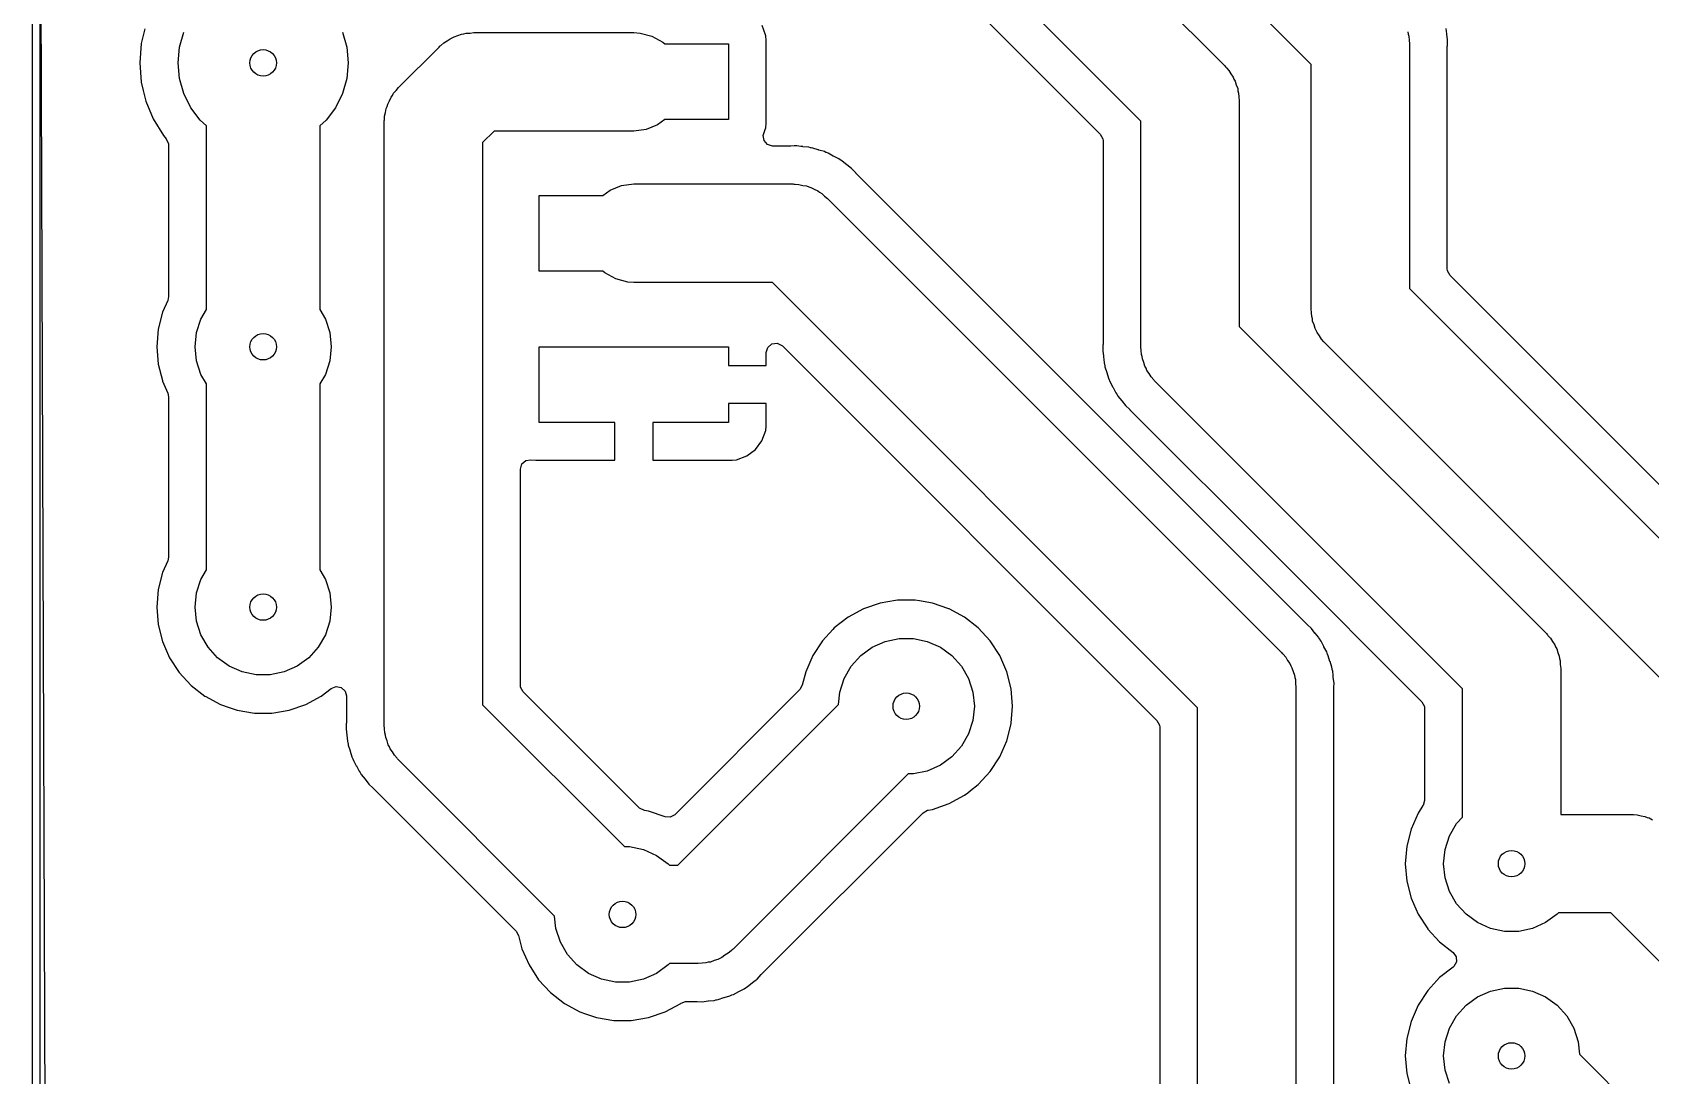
# Model space of a CAD drawing. Extents: x 132 to 232, y -86 to -36.
# Drawn here: x 131.7 to 153.09, y -67.63 to -53.85 of the extents above; entities that cross this region are included whole.
import ezdxf

# ---------------------------------------------------------------- set-up
doc = ezdxf.new("R2010")
doc.units = 0
doc.layers.add('BLACK', color=7, linetype='CONTINUOUS')

msp = doc.modelspace()

# ---------------------------------------------------------------- linework, layer by layer
at = {"layer": 'BLACK', "linetype": 'CONTINUOUS'}
for p, q in [((131.7, -85.56), (131.7, -35.56)), ((131.8, -35.61), (131.8, -85.51)), ((131.886, -72.25), (131.75, -35.8846)), ((148.6, -54.2692), (143.481, -49.15)), ((143.21, -50.0404), (147.46, -54.2904)), ((146.35, -55.0192), (142.481, -51.15)), ((142.31, -51.6868), (145.813, -55.1902)), ((133.186, -53.8009), (133.161, -53.9076)), ((133.644, -54.0433), (133.701, -53.8436)), ((135.799, -53.8436), (135.856, -54.0433)), ((137.276, -53.9035), (137.325, -53.8892)), ((137.325, -53.8892), (137.373, -53.8704)), ((137.373, -53.8704), (137.403, -53.8666)), ((137.403, -53.8666), (137.433, -53.858)), ((137.433, -53.858), (137.484, -53.8564)), ((137.484, -53.8564), (137.534, -53.85)), ((137.534, -53.85), (139.65, -53.85)), ((139.65, -53.85), (139.731, -53.8551)), ((139.731, -53.8551), (139.889, -53.8956)), ((139.889, -53.8956), (140.032, -53.9741)), ((141.39, -53.8803), (141.344, -53.7577)), ((141.394, -53.8925), (141.39, -53.8803)), ((141.4, -53.9521), (141.394, -53.8925)), ((149.88, -53.8384), (149.883, -53.8688)), ((149.883, -53.8688), (149.892, -53.8983)), ((150.393, -53.8659), (150.386, -53.7951)), ((150.393, -53.8688), (150.393, -53.8659)), ((150.404, -53.9466), (150.393, -53.8688)), ((133.14, -53.9949), (133.119, -54.25)), ((133.161, -53.9076), (133.14, -53.9949)), ((133.625, -54.25), (133.644, -54.0433)), ((135.856, -54.0433), (135.875, -54.25)), ((136.54, -54.5746), (137.075, -54.0404)), ((137.075, -54.0404), (137.085, -54.0309)), ((137.085, -54.0309), (137.089, -54.0262)), ((137.089, -54.0262), (137.098, -54.0202)), ((137.098, -54.0202), (137.136, -53.9864)), ((137.136, -53.9864), (137.18, -53.9604)), ((137.18, -53.9604), (137.221, -53.9304)), ((137.221, -53.9304), (137.25, -53.9191)), ((137.25, -53.9191), (137.276, -53.9035)), ((140.032, -53.9741), (140.06, -54)), ((140.06, -54), (140.9, -54)), ((140.9, -54), (140.9, -55)), ((141.4, -55.0479), (141.4, -53.9521)), ((149.892, -53.8983), (149.894, -53.9493)), ((149.894, -53.9493), (149.9, -54)), ((149.9, -54), (149.9, -57.2308)), ((150.4, -54.028), (150.401, -54.0252)), ((150.4, -56.9721), (150.4, -54.028)), ((150.401, -54.0252), (150.402, -53.9949)), ((150.402, -53.9949), (150.404, -53.9466)), ((133.119, -54.25), (133.14, -54.5051)), ((133.644, -54.4567), (133.625, -54.25)), ((135.875, -54.25), (135.856, -54.4567)), ((147.46, -54.2904), (147.469, -54.3011)), ((147.469, -54.3011), (147.474, -54.305)), ((147.474, -54.305), (147.48, -54.3133)), ((147.48, -54.3133), (147.514, -54.3516)), ((148.6, -57.5), (148.6, -54.2692)), ((133.14, -54.5051), (133.14, -54.5051)), ((133.14, -54.5051), (133.14, -54.5051)), ((133.14, -54.5051), (133.166, -54.616)), ((133.701, -54.6564), (133.644, -54.4567)), ((135.856, -54.4567), (135.799, -54.6564)), ((147.514, -54.3516), (147.54, -54.3956)), ((147.54, -54.3956), (147.57, -54.4369)), ((147.57, -54.4369), (147.581, -54.4654)), ((147.581, -54.4654), (147.597, -54.4919)), ((147.597, -54.4919), (147.611, -54.5409)), ((133.166, -54.616), (133.199, -54.7539)), ((133.794, -54.8422), (133.701, -54.6564)), ((135.799, -54.6564), (135.706, -54.8422)), ((136.396, -54.7949), (136.42, -54.7502)), ((136.42, -54.7502), (136.441, -54.7033)), ((136.441, -54.7033), (136.459, -54.679)), ((136.459, -54.679), (136.474, -54.6521)), ((136.474, -54.6521), (136.509, -54.6149)), ((136.509, -54.6149), (136.54, -54.5746)), ((147.611, -54.5409), (147.63, -54.5884)), ((147.63, -54.5884), (147.633, -54.6188)), ((147.633, -54.6188), (147.642, -54.6483)), ((147.642, -54.6483), (147.644, -54.6993)), ((147.644, -54.6993), (147.65, -54.75)), ((147.65, -54.75), (147.65, -57.7308)), ((133.199, -54.7539), (133.297, -54.9902)), ((133.919, -55.0079), (133.794, -54.8422)), ((135.706, -54.8422), (135.581, -55.0079)), ((136.352, -55.0037), (136.355, -54.9527)), ((136.355, -54.9527), (136.368, -54.9033)), ((136.368, -54.9033), (136.376, -54.8528)), ((136.376, -54.8528), (136.388, -54.8247)), ((136.388, -54.8247), (136.396, -54.7949)), ((133.297, -54.9902), (133.297, -54.9902)), ((133.297, -54.9902), (133.431, -55.2084)), ((134, -55.0821), (133.919, -55.0079)), ((134, -57.5089), (134, -55.0821)), ((135.581, -55.0079), (135.5, -55.0821)), ((135.5, -55.0821), (135.5, -57.5089)), ((136.35, -55.0138), (136.352, -55.0037)), ((136.351, -55.0199), (136.35, -55.0138)), ((136.35, -55.0342), (136.351, -55.0199)), ((136.35, -63), (136.35, -55.0342)), ((137.803, -55.15), (137.65, -55.3034)), ((139.65, -55.15), (137.803, -55.15)), ((139.812, -55.1296), (139.65, -55.15)), ((139.963, -55.0696), (139.812, -55.1296)), ((140.059, -55), (139.963, -55.0696)), ((140.9, -55), (140.059, -55)), ((141.366, -55.1822), (141.386, -55.1298)), ((141.386, -55.1298), (141.394, -55.1075)), ((141.394, -55.1075), (141.4, -55.0479)), ((146.35, -58), (146.35, -55.0192)), ((133.431, -55.2084), (133.431, -55.2084)), ((133.431, -55.2084), (133.431, -55.2084)), ((133.431, -55.2084), (133.431, -55.2084)), ((133.431, -55.2084), (133.47, -55.254)), ((133.47, -55.254), (133.498, -55.3177)), ((133.498, -55.3177), (133.499, -55.3345)), ((133.499, -55.3345), (133.499, -57.3384)), ((137.65, -55.3034), (137.65, -62.7308)), ((141.36, -55.2079), (141.366, -55.1822)), ((141.37, -55.277), (141.36, -55.2079)), ((141.415, -55.3298), (141.37, -55.277)), ((141.482, -55.3495), (141.415, -55.3298)), ((141.722, -55.3495), (141.482, -55.3495)), ((141.725, -55.3494), (141.722, -55.3495)), ((141.768, -55.3475), (141.725, -55.3494)), ((141.803, -55.3458), (141.768, -55.3475)), ((141.855, -55.3531), (141.803, -55.3458)), ((141.803, -55.3458), (141.803, -55.3458)), ((141.881, -55.3567), (141.855, -55.3531)), ((141.884, -55.357), (141.881, -55.3567)), ((141.962, -55.3642), (141.884, -55.357)), ((141.984, -55.3704), (141.962, -55.3642)), ((141.992, -55.3722), (141.984, -55.3704)), ((142.015, -55.3753), (141.992, -55.3722)), ((142.084, -55.3985), (142.015, -55.3753)), ((142.015, -55.3753), (142.015, -55.3753)), ((142.015, -55.3753), (142.015, -55.3753)), ((145.813, -55.1902), (145.847, -55.2516)), ((145.847, -55.2516), (145.85, -55.2779)), ((145.85, -55.2779), (145.85, -57.972)), ((142.089, -55.4002), (142.084, -55.3985)), ((142.092, -55.4011), (142.089, -55.4002)), ((142.167, -55.4226), (142.092, -55.4011)), ((142.187, -55.4326), (142.167, -55.4226)), ((142.195, -55.4359), (142.187, -55.4326)), ((142.217, -55.443), (142.195, -55.4359)), ((142.285, -55.4813), (142.217, -55.443)), ((142.217, -55.443), (142.217, -55.443)), ((142.288, -55.4826), (142.285, -55.4813)), ((142.358, -55.5176), (142.288, -55.4826)), ((142.376, -55.5312), (142.358, -55.5176)), ((142.358, -55.5176), (142.358, -55.5176)), ((142.383, -55.5358), (142.376, -55.5312)), ((142.403, -55.5468), (142.383, -55.5358)), ((142.463, -55.597), (142.403, -55.5468)), ((142.466, -55.5988), (142.463, -55.597)), ((142.528, -55.6461), (142.466, -55.5988)), ((142.581, -55.7042), (142.528, -55.6461)), ((142.583, -55.7063), (142.581, -55.7042)), ((148.544, -61.6667), (142.583, -55.7063)), ((138.4, -57), (138.4, -56)), ((138.4, -56), (139.241, -56)), ((139.241, -56), (139.337, -55.9304)), ((139.337, -55.9304), (139.488, -55.8704)), ((139.488, -55.8704), (139.65, -55.85)), ((139.65, -55.85), (141.75, -55.85)), ((141.75, -55.85), (141.764, -55.8509)), ((141.764, -55.8509), (141.77, -55.8503)), ((141.77, -55.8503), (141.781, -55.8519)), ((141.781, -55.8519), (141.831, -55.8551)), ((141.831, -55.8551), (141.881, -55.8678)), ((141.881, -55.8678), (141.931, -55.8758)), ((141.931, -55.8758), (141.96, -55.888)), ((141.96, -55.888), (141.989, -55.8956)), ((141.989, -55.8956), (142.034, -55.9202)), ((142.034, -55.9202), (142.081, -55.9405)), ((142.081, -55.9405), (142.105, -55.9593)), ((142.105, -55.9593), (142.132, -55.9741)), ((142.132, -55.9741), (142.169, -56.0091)), ((142.169, -56.0091), (142.21, -56.0404)), ((142.21, -56.0404), (148.21, -62.0404)), ((139.24, -57), (138.4, -57)), ((139.268, -57.0259), (139.24, -57)), ((139.411, -57.1044), (139.268, -57.0259)), ((139.569, -57.1449), (139.411, -57.1044)), ((150.403, -56.9984), (150.4, -56.9721)), ((150.437, -57.0598), (150.403, -56.9984)), ((158.19, -64.8132), (150.437, -57.0598)), ((139.65, -57.15), (139.569, -57.1449)), ((141.481, -57.15), (139.65, -57.15)), ((147.1, -62.7692), (141.481, -57.15)), ((149.9, -57.2308), (158.019, -65.35)), ((133.489, -57.3882), (133.421, -57.5437)), ((133.499, -57.3384), (133.489, -57.3882)), ((133.928, -57.6339), (134, -57.5089)), ((135.5, -57.5089), (135.572, -57.6339)), ((148.606, -57.5507), (148.6, -57.5)), ((133.421, -57.5437), (133.364, -57.7687)), ((133.87, -57.8129), (133.928, -57.6339)), ((135.572, -57.6339), (135.63, -57.8129)), ((147.65, -57.7308), (151.71, -61.7904)), ((148.608, -57.6017), (148.606, -57.5507)), ((148.617, -57.6312), (148.608, -57.6017)), ((148.62, -57.6616), (148.617, -57.6312)), ((148.639, -57.7091), (148.62, -57.6616)), ((148.653, -57.7581), (148.639, -57.7091)), ((133.364, -57.7687), (133.345, -58)), ((133.364, -57.7687), (133.364, -57.7687)), ((133.85, -58), (133.87, -57.8129)), ((135.63, -57.8129), (135.65, -58)), ((141.472, -57.9636), (141.542, -57.9537)), ((141.542, -57.9537), (141.605, -57.9827)), ((148.669, -57.7846), (148.653, -57.7581)), ((148.68, -57.8131), (148.669, -57.7846)), ((148.71, -57.8544), (148.68, -57.8131)), ((148.736, -57.8984), (148.71, -57.8544)), ((148.77, -57.9367), (148.736, -57.8984)), ((148.776, -57.945), (148.77, -57.9367)), ((148.781, -57.9489), (148.776, -57.945)), ((148.79, -57.9596), (148.781, -57.9489)), ((157.29, -66.4596), (148.79, -57.9596)), ((133.345, -58), (133.345, -58)), ((133.345, -58), (133.364, -58.2313)), ((133.87, -58.1871), (133.85, -58)), ((135.65, -58), (135.63, -58.1871)), ((138.4, -59), (138.4, -58)), ((138.4, -58), (140.9, -58)), ((140.9, -58), (140.9, -58.25)), ((141.4, -58.0764), (141.42, -58.0094)), ((141.4, -58.25), (141.4, -58.0764)), ((141.42, -58.0094), (141.472, -57.9636)), ((141.605, -57.9827), (141.612, -57.9887)), ((141.612, -57.9887), (146.563, -62.9402)), ((145.847, -58.0223), (145.846, -58.0448)), ((145.846, -58.0448), (145.846, -58.0534)), ((145.846, -58.0534), (145.851, -58.093)), ((145.849, -57.9748), (145.847, -58.0223)), ((145.85, -57.972), (145.849, -57.9748)), ((145.851, -58.093), (145.855, -58.1157)), ((145.855, -58.1157), (145.857, -58.1312)), ((145.857, -58.1312), (145.857, -58.134)), ((145.857, -58.134), (145.86, -58.1702)), ((145.86, -58.1702), (145.864, -58.2123)), ((146.356, -58.0507), (146.35, -58)), ((146.358, -58.1017), (146.356, -58.0507)), ((146.367, -58.1312), (146.358, -58.1017)), ((146.37, -58.1616), (146.367, -58.1312)), ((146.389, -58.2091), (146.37, -58.1616)), ((133.364, -58.2313), (133.364, -58.2313)), ((133.364, -58.2313), (133.418, -58.4454)), ((133.928, -58.3661), (133.87, -58.1871)), ((134, -58.4911), (133.928, -58.3661)), ((135.572, -58.3661), (135.5, -58.4911)), ((135.63, -58.1871), (135.572, -58.3661)), ((140.9, -58.25), (141.4, -58.25)), ((145.864, -58.2123), (145.87, -58.2339)), ((145.87, -58.2339), (145.872, -58.2423)), ((145.872, -58.2423), (145.875, -58.2645)), ((145.875, -58.2645), (145.875, -58.2645)), ((145.875, -58.2645), (145.9, -58.3391)), ((145.9, -58.3391), (145.901, -58.3418)), ((145.901, -58.3418), (145.923, -58.4174)), ((146.403, -58.2581), (146.389, -58.2091)), ((146.419, -58.2846), (146.403, -58.2581)), ((146.43, -58.3131), (146.419, -58.2846)), ((146.46, -58.3544), (146.43, -58.3131)), ((146.486, -58.3984), (146.46, -58.3544)), ((133.418, -58.4454), (133.421, -58.4563)), ((133.421, -58.4563), (133.489, -58.6118)), ((134, -60.9489), (134, -58.4911)), ((135.5, -58.4911), (135.5, -60.9489)), ((145.923, -58.4174), (145.933, -58.4375)), ((145.933, -58.4375), (145.936, -58.4454)), ((145.936, -58.4454), (145.943, -58.4667)), ((145.943, -58.4667), (145.943, -58.4667)), ((145.943, -58.4667), (145.981, -58.5354)), ((145.981, -58.5354), (145.983, -58.5379)), ((145.983, -58.5379), (146.018, -58.6082)), ((146.52, -58.4367), (146.486, -58.3984)), ((146.526, -58.445), (146.52, -58.4367)), ((146.531, -58.4489), (146.526, -58.445)), ((146.54, -58.4596), (146.531, -58.4489)), ((150.6, -62.5192), (146.54, -58.4596)), ((133.489, -58.6118), (133.499, -58.6616)), ((133.499, -58.6616), (133.499, -60.7784)), ((141.4, -58.75), (140.9, -58.75)), ((140.9, -58.75), (140.9, -59)), ((141.4, -59.0478), (141.4, -58.75)), ((146.018, -58.6082), (146.018, -58.6083)), ((146.018, -58.6083), (146.031, -58.6262)), ((146.031, -58.6262), (146.036, -58.6334)), ((146.036, -58.6334), (146.047, -58.653)), ((146.047, -58.653), (146.097, -58.7135)), ((146.097, -58.7135), (146.099, -58.7157)), ((146.099, -58.7157), (146.146, -58.7784)), ((146.146, -58.7784), (146.204, -58.8314)), ((139.4, -59), (138.4, -59)), ((139.4, -59.5), (139.4, -59)), ((140.9, -59), (139.9, -59)), ((139.9, -59), (139.9, -59.5)), ((146.204, -58.8314), (146.206, -58.8333)), ((146.206, -58.8333), (148.154, -60.7813)), ((141.257, -59.3572), (141.343, -59.2421)), ((141.343, -59.2421), (141.394, -59.1074)), ((141.343, -59.2421), (141.343, -59.2421)), ((141.394, -59.1074), (141.4, -59.0478)), ((141.394, -59.1074), (141.394, -59.1074)), ((141.4, -59.0478), (141.4, -59.0478)), ((141.007, -59.4936), (141.142, -59.4434)), ((141.142, -59.4433), (141.257, -59.3572)), ((141.142, -59.4434), (141.142, -59.4433)), ((141.257, -59.3572), (141.257, -59.3572)), ((138.15, -59.6164), (138.17, -59.5493)), ((138.15, -62.4721), (138.15, -59.6164)), ((138.17, -59.5493), (138.223, -59.5036)), ((138.223, -59.5036), (138.288, -59.4931)), ((138.288, -59.4931), (138.352, -59.5)), ((138.352, -59.5), (138.352, -59.5)), ((138.352, -59.5), (139.4, -59.5)), ((139.9, -59.5), (140.948, -59.5)), ((140.948, -59.5), (141.007, -59.4936)), ((140.948, -59.5), (140.948, -59.5)), ((141.007, -59.4936), (141.007, -59.4936)), ((133.489, -60.8282), (133.421, -60.9837)), ((133.499, -60.7784), (133.489, -60.8282)), ((133.928, -61.0739), (134, -60.9489)), ((135.5, -60.9489), (135.572, -61.0739)), ((148.154, -60.7813), (150.063, -62.6902)), ((133.421, -60.9837), (133.364, -61.2087)), ((133.87, -61.2529), (133.928, -61.0739)), ((135.572, -61.0739), (135.63, -61.2529)), ((133.364, -61.2087), (133.345, -61.44)), ((133.364, -61.2087), (133.364, -61.2087)), ((133.85, -61.44), (133.87, -61.2529)), ((135.63, -61.2529), (135.65, -61.44)), ((143.108, -61.3539), (142.905, -61.3877)), ((143.134, -61.3495), (143.108, -61.3539)), ((143.366, -61.3495), (143.134, -61.3495)), ((143.423, -61.359), (143.366, -61.3495)), ((143.595, -61.3877), (143.423, -61.359)), ((133.345, -61.44), (133.345, -61.44)), ((133.345, -61.44), (133.364, -61.6713)), ((133.87, -61.6271), (133.85, -61.44)), ((135.65, -61.44), (135.63, -61.6271)), ((142.481, -61.5735), (142.298, -61.7161)), ((142.685, -61.4631), (142.481, -61.5735)), ((142.481, -61.5735), (142.481, -61.5735)), ((142.686, -61.4631), (142.685, -61.4631)), ((142.905, -61.3877), (142.686, -61.4631)), ((143.814, -61.4631), (143.595, -61.3877)), ((143.815, -61.4631), (143.814, -61.4631)), ((144.019, -61.5735), (143.815, -61.4631)), ((144.202, -61.7161), (144.019, -61.5735)), ((144.019, -61.5735), (144.019, -61.5735)), ((133.364, -61.6713), (133.364, -61.6713)), ((133.364, -61.6713), (133.421, -61.8963)), ((133.928, -61.8061), (133.87, -61.6271)), ((134.022, -61.969), (133.928, -61.8061)), ((135.572, -61.8061), (135.478, -61.969)), ((135.63, -61.6271), (135.572, -61.8061)), ((142.279, -61.7366), (142.141, -61.8869)), ((142.298, -61.7161), (142.279, -61.7366)), ((142.298, -61.7161), (142.298, -61.7161)), ((142.298, -61.7161), (142.298, -61.7161)), ((142.298, -61.7161), (142.298, -61.7161)), ((144.359, -61.8868), (144.202, -61.7161)), ((144.202, -61.7161), (144.202, -61.7161)), ((144.202, -61.7161), (144.202, -61.7161)), ((148.546, -61.6686), (148.544, -61.6667)), ((148.604, -61.7216), (148.546, -61.6686)), ((148.651, -61.7843), (148.604, -61.7216)), ((148.604, -61.7216), (148.604, -61.7216)), ((148.653, -61.7865), (148.651, -61.7843)), ((148.696, -61.838), (148.653, -61.7865)), ((151.71, -61.7904), (151.719, -61.8011)), ((151.719, -61.8011), (151.724, -61.805)), ((151.724, -61.805), (151.73, -61.8133)), ((133.421, -61.8963), (133.514, -62.1088)), ((134.148, -62.1088), (134.022, -61.969)), ((135.478, -61.969), (135.352, -62.1088)), ((142.141, -61.8869), (142.014, -62.0812)), ((142.648, -62.0812), (142.8, -61.9706)), ((142.8, -61.9706), (142.972, -61.894)), ((142.972, -61.894), (143.156, -61.8549)), ((143.156, -61.8549), (143.344, -61.8549)), ((143.344, -61.8549), (143.528, -61.894)), ((143.528, -61.894), (143.7, -61.9706)), ((143.7, -61.9706), (143.852, -62.0812)), ((144.359, -61.8869), (144.359, -61.8868)), ((144.359, -61.8868), (144.359, -61.8868)), ((144.486, -62.0812), (144.359, -61.8869)), ((148.703, -61.847), (148.696, -61.838)), ((148.714, -61.8658), (148.703, -61.847)), ((148.714, -61.8666), (148.714, -61.8658)), ((148.719, -61.8738), (148.714, -61.8666)), ((148.732, -61.8917), (148.719, -61.8738)), ((148.75, -61.927), (148.732, -61.8917)), ((148.732, -61.8917), (148.732, -61.8917)), ((148.732, -61.8917), (148.732, -61.8917)), ((148.767, -61.9621), (148.75, -61.927)), ((148.769, -61.9646), (148.767, -61.9621)), ((148.793, -62.0074), (148.769, -61.9646)), ((148.807, -62.0333), (148.793, -62.0074)), ((151.73, -61.8133), (151.764, -61.8516)), ((151.764, -61.8516), (151.79, -61.8956)), ((151.79, -61.8956), (151.82, -61.9369)), ((151.82, -61.9369), (151.831, -61.9654)), ((151.831, -61.9654), (151.847, -61.9919)), ((151.847, -61.9919), (151.861, -62.0409)), ((133.514, -62.1088), (133.641, -62.3031)), ((134.3, -62.2194), (134.148, -62.1088)), ((134.472, -62.296), (134.3, -62.2194)), ((135.2, -62.2194), (135.028, -62.296)), ((135.352, -62.1088), (135.2, -62.2194)), ((142.014, -62.0812), (141.921, -62.2937)), ((142.428, -62.3839), (142.522, -62.221)), ((142.522, -62.221), (142.648, -62.0812)), ((143.852, -62.0812), (143.978, -62.221)), ((143.978, -62.221), (144.072, -62.3839)), ((144.579, -62.2937), (144.486, -62.0812)), ((148.21, -62.0404), (148.219, -62.0511)), ((148.219, -62.0511), (148.224, -62.055)), ((148.224, -62.055), (148.23, -62.0633)), ((148.23, -62.0633), (148.264, -62.1016)), ((148.264, -62.1016), (148.29, -62.1456)), ((148.29, -62.1456), (148.32, -62.1869)), ((148.32, -62.1869), (148.331, -62.2154)), ((148.331, -62.2154), (148.347, -62.2419)), ((148.812, -62.0476), (148.807, -62.0333)), ((148.807, -62.0333), (148.807, -62.0333)), ((148.807, -62.0333), (148.807, -62.0333)), ((148.814, -62.0546), (148.812, -62.0476)), ((148.817, -62.0625), (148.814, -62.0546)), ((148.827, -62.0826), (148.817, -62.0625)), ((148.849, -62.1583), (148.827, -62.0826)), ((148.85, -62.1609), (148.849, -62.1583)), ((148.875, -62.2355), (148.85, -62.1609)), ((148.878, -62.2577), (148.875, -62.2355)), ((148.875, -62.2355), (148.875, -62.2355)), ((151.861, -62.0409), (151.88, -62.0884)), ((151.88, -62.0884), (151.883, -62.1188)), ((151.883, -62.1188), (151.892, -62.1483)), ((151.892, -62.1483), (151.894, -62.1993)), ((151.894, -62.1993), (151.9, -62.25)), ((133.641, -62.3031), (133.641, -62.3032)), ((133.641, -62.3032), (133.641, -62.3032)), ((133.641, -62.3032), (133.798, -62.4739)), ((134.656, -62.3351), (134.472, -62.296)), ((134.844, -62.3351), (134.656, -62.3351)), ((135.028, -62.296), (134.844, -62.3351)), ((141.921, -62.2937), (141.876, -62.4727)), ((141.921, -62.2937), (141.921, -62.2937)), ((142.37, -62.5629), (142.428, -62.3839)), ((144.072, -62.3839), (144.13, -62.5629)), ((144.636, -62.5187), (144.579, -62.2937)), ((148.347, -62.2419), (148.361, -62.2909)), ((148.361, -62.2909), (148.38, -62.3384)), ((148.38, -62.3384), (148.383, -62.3688)), ((148.383, -62.3688), (148.392, -62.3983)), ((148.392, -62.3983), (148.394, -62.4493)), ((148.394, -62.4493), (148.4, -62.5)), ((148.88, -62.2661), (148.878, -62.2577)), ((148.886, -62.2877), (148.88, -62.2661)), ((148.89, -62.3379), (148.886, -62.2877)), ((148.893, -62.366), (148.89, -62.3379)), ((148.893, -62.3688), (148.893, -62.366)), ((148.904, -62.4466), (148.893, -62.3688)), ((148.902, -62.4984), (148.904, -62.4466)), ((151.9, -62.25), (151.9, -64.18)), ((133.798, -62.4739), (133.798, -62.4739)), ((133.798, -62.4739), (133.798, -62.4739)), ((133.798, -62.4739), (133.981, -62.6165)), ((133.981, -62.6165), (133.981, -62.6165)), ((133.981, -62.6165), (133.981, -62.6165)), ((133.981, -62.6165), (133.991, -62.6217)), ((133.991, -62.6217), (134.177, -62.7223)), ((135.315, -62.7269), (135.519, -62.6165)), ((135.519, -62.6165), (135.649, -62.5147)), ((135.649, -62.5147), (135.714, -62.4891)), ((135.714, -62.4891), (135.783, -62.5027)), ((135.783, -62.5027), (135.833, -62.5511)), ((135.833, -62.5511), (135.85, -62.6126)), ((135.85, -62.6126), (135.85, -62.972)), ((138.153, -62.4984), (138.15, -62.4721)), ((138.187, -62.5598), (138.153, -62.4984)), ((139.721, -64.0935), (138.187, -62.5598)), ((141.843, -62.53), (140.19, -64.1827)), ((141.876, -62.4727), (141.843, -62.53)), ((142.352, -62.7285), (142.37, -62.5629)), ((144.13, -62.5629), (144.15, -62.75)), ((144.655, -62.75), (144.636, -62.5187)), ((144.636, -62.5187), (144.636, -62.5187)), ((148.4, -62.5), (148.4, -71.25)), ((148.9, -62.528), (148.901, -62.5251)), ((148.9, -71.222), (148.9, -62.528)), ((148.901, -62.5251), (148.902, -62.4984)), ((150.6, -64.2142), (150.6, -62.5192)), ((134.177, -62.7223), (134.185, -62.7269)), ((134.185, -62.7269), (134.299, -62.7661)), ((134.299, -62.7661), (134.405, -62.8023)), ((134.405, -62.8023), (134.405, -62.8023)), ((134.405, -62.8023), (134.405, -62.8023)), ((134.405, -62.8023), (134.634, -62.8405)), ((134.634, -62.8405), (134.634, -62.8405)), ((134.634, -62.8405), (134.866, -62.8405)), ((134.866, -62.8405), (135.095, -62.8023)), ((134.866, -62.8405), (134.866, -62.8405)), ((135.095, -62.8023), (135.315, -62.7269)), ((137.65, -62.7308), (139.524, -64.6049)), ((140.231, -64.85), (142.352, -62.7285)), ((144.15, -62.75), (144.13, -62.9371)), ((144.637, -62.9716), (144.655, -62.75)), ((144.655, -62.75), (144.655, -62.75)), ((147.1, -70.6983), (147.1, -62.7692)), ((150.063, -62.6902), (150.097, -62.7516)), ((150.097, -62.7516), (150.1, -62.7779)), ((150.1, -62.7779), (150.1, -63.9935)), ((135.849, -62.9748), (135.846, -63.0534)), ((135.846, -63.0534), (135.857, -63.1312)), ((135.85, -62.972), (135.849, -62.9748)), ((136.356, -63.0507), (136.35, -63)), ((136.358, -63.1017), (136.356, -63.0507)), ((144.13, -62.9371), (144.072, -63.1161)), ((144.579, -63.2063), (144.636, -62.9813)), ((144.636, -62.9813), (144.637, -62.9716)), ((146.563, -62.9402), (146.597, -63.0016)), ((146.597, -63.0016), (146.6, -63.0279)), ((146.6, -63.0279), (146.6, -70.3656)), ((135.857, -63.1312), (135.857, -63.134)), ((135.857, -63.134), (135.864, -63.2123)), ((135.864, -63.2123), (135.87, -63.2339)), ((135.87, -63.2339), (135.872, -63.2423)), ((135.872, -63.2423), (135.875, -63.2645)), ((135.875, -63.2645), (135.875, -63.2645)), ((135.875, -63.2645), (135.9, -63.3391)), ((136.367, -63.1312), (136.358, -63.1017)), ((136.37, -63.1616), (136.367, -63.1312)), ((136.389, -63.2091), (136.37, -63.1616)), ((136.403, -63.2581), (136.389, -63.2091)), ((136.419, -63.2846), (136.403, -63.2581)), ((136.43, -63.3131), (136.419, -63.2846)), ((143.978, -63.279), (143.852, -63.4188)), ((144.072, -63.1161), (143.978, -63.279)), ((144.486, -63.4188), (144.579, -63.2063)), ((135.9, -63.3391), (135.901, -63.3418)), ((135.901, -63.3418), (135.923, -63.4174)), ((135.923, -63.4174), (135.933, -63.4375)), ((135.933, -63.4375), (135.936, -63.4454)), ((135.936, -63.4454), (135.943, -63.4667)), ((135.943, -63.4667), (135.943, -63.4667)), ((135.943, -63.4667), (135.981, -63.5354)), ((136.46, -63.3544), (136.43, -63.3131)), ((136.486, -63.3984), (136.46, -63.3544)), ((136.52, -63.4367), (136.486, -63.3984)), ((136.526, -63.445), (136.52, -63.4367)), ((136.531, -63.4489), (136.526, -63.445)), ((136.54, -63.4596), (136.531, -63.4489)), ((138.602, -65.5215), (136.54, -63.4596)), ((143.852, -63.4188), (143.7, -63.5294)), ((144.359, -63.6132), (144.486, -63.4188)), ((135.981, -63.5354), (135.983, -63.5379)), ((135.983, -63.5379), (136.018, -63.6082)), ((136.018, -63.6082), (136.018, -63.6083)), ((136.018, -63.6083), (136.031, -63.6262)), ((136.031, -63.6262), (136.036, -63.6334)), ((136.036, -63.6334), (136.047, -63.653)), ((136.047, -63.653), (136.097, -63.7135)), ((136.097, -63.7135), (136.099, -63.7157)), ((136.099, -63.7157), (136.146, -63.7784)), ((143.274, -63.6451), (140.96, -65.9596)), ((143.344, -63.6451), (143.274, -63.6451)), ((143.528, -63.606), (143.344, -63.6451)), ((143.7, -63.5294), (143.528, -63.606)), ((144.202, -63.7839), (144.359, -63.6132)), ((136.146, -63.7784), (136.204, -63.8314)), ((136.204, -63.8314), (136.206, -63.8333)), ((136.206, -63.8333), (137.186, -64.8132)), ((143.815, -64.0369), (144.019, -63.9265)), ((144.019, -63.9265), (144.063, -63.8921)), ((144.063, -63.8921), (144.099, -63.8639)), ((144.099, -63.8639), (144.202, -63.7839)), ((139.725, -64.0977), (139.721, -64.0935)), ((139.788, -64.1282), (139.725, -64.0977)), ((139.845, -64.1377), (139.788, -64.1282)), ((140.062, -64.2123), (139.845, -64.1377)), ((141.333, -66.2937), (143.471, -64.1565)), ((143.471, -64.1565), (143.532, -64.123)), ((143.532, -64.123), (143.538, -64.1218)), ((143.538, -64.1218), (143.539, -64.1216)), ((143.539, -64.1216), (143.595, -64.1123)), ((143.595, -64.1123), (143.815, -64.0369)), ((150.014, -64.1612), (149.921, -64.3737)), ((150.079, -64.0613), (150.014, -64.1612)), ((150.08, -64.0605), (150.079, -64.0613)), ((150.1, -63.9935), (150.08, -64.0605)), ((140.129, -64.2162), (140.062, -64.2123)), ((140.19, -64.1827), (140.129, -64.2162)), ((149.921, -64.3737), (149.864, -64.5987)), ((150.428, -64.4639), (150.522, -64.301)), ((150.522, -64.301), (150.6, -64.2142)), ((151.9, -64.18), (152.83, -64.18)), ((152.83, -64.18), (152.844, -64.1809)), ((152.844, -64.1809), (152.85, -64.1803)), ((152.85, -64.1803), (152.861, -64.1819)), ((152.861, -64.1819), (152.911, -64.1851)), ((152.911, -64.1851), (152.961, -64.1978)), ((152.961, -64.1978), (153.011, -64.2058)), ((153.011, -64.2058), (153.04, -64.218)), ((153.04, -64.218), (153.069, -64.2256)), ((153.069, -64.2256), (153.114, -64.2502)), ((150.37, -64.6429), (150.428, -64.4639)), ((139.524, -64.6049), (139.594, -64.6049)), ((139.594, -64.6049), (139.778, -64.644)), ((139.778, -64.644), (139.95, -64.7206)), ((139.95, -64.7206), (140.102, -64.8312)), ((149.864, -64.5987), (149.845, -64.83)), ((149.864, -64.5987), (149.864, -64.5987)), ((150.35, -64.83), (150.37, -64.6429)), ((137.186, -64.8132), (138.093, -65.72)), ((140.102, -64.8312), (140.119, -64.85)), ((140.119, -64.85), (140.231, -64.85)), ((149.845, -64.83), (149.845, -64.83)), ((149.845, -64.83), (149.864, -65.0613)), ((150.37, -65.0171), (150.35, -64.83)), ((150.428, -65.1961), (150.37, -65.0171)), ((149.864, -65.0613), (149.864, -65.0613)), ((149.864, -65.0613), (149.921, -65.2863)), ((150.522, -65.359), (150.428, -65.1961)), ((149.921, -65.2863), (150.014, -65.4988)), ((150.648, -65.4988), (150.522, -65.359)), ((138.62, -65.6871), (138.602, -65.5215)), ((150.014, -65.4988), (150.141, -65.6931)), ((150.8, -65.6094), (150.648, -65.4988)), ((150.972, -65.686), (150.8, -65.6094)), ((151.7, -65.6094), (151.528, -65.686)), ((151.852, -65.4988), (151.7, -65.6094)), ((151.869, -65.48), (151.852, -65.4988)), ((152.561, -65.48), (151.869, -65.48)), ((155.54, -68.4596), (152.561, -65.48)), ((138.093, -65.72), (138.126, -65.7773)), ((138.126, -65.7773), (138.171, -65.9563)), ((138.678, -65.8661), (138.62, -65.6871)), ((138.772, -66.029), (138.678, -65.8661)), ((150.141, -65.6931), (150.141, -65.6932)), ((150.141, -65.6932), (150.141, -65.6932)), ((150.141, -65.6932), (150.298, -65.8639)), ((150.298, -65.8639), (150.298, -65.8639)), ((150.298, -65.8639), (150.298, -65.8639)), ((150.298, -65.8639), (150.476, -66.0021)), ((151.156, -65.7251), (150.972, -65.686)), ((151.344, -65.7251), (151.156, -65.7251)), ((151.528, -65.686), (151.344, -65.7251)), ((138.171, -65.9563), (138.171, -65.9563)), ((138.171, -65.9563), (138.264, -66.1688)), ((138.898, -66.1688), (138.772, -66.029)), ((140.785, -66.0809), (140.758, -66.0965)), ((140.813, -66.0696), (140.785, -66.0809)), ((140.854, -66.0396), (140.813, -66.0696)), ((140.898, -66.0136), (140.854, -66.0396)), ((140.937, -65.9798), (140.898, -66.0136)), ((140.945, -65.9738), (140.937, -65.9798)), ((140.949, -65.9691), (140.945, -65.9738)), ((140.96, -65.9596), (140.949, -65.9691)), ((150.476, -66.0021), (150.517, -66.0589)), ((150.517, -66.0589), (150.52, -66.1286)), ((138.264, -66.1688), (138.391, -66.3631)), ((139.05, -66.2794), (138.898, -66.1688)), ((139.222, -66.356), (139.05, -66.2794)), ((139.95, -66.2794), (139.778, -66.356)), ((140.102, -66.1688), (139.95, -66.2794)), ((140.119, -66.15), (140.102, -66.1688)), ((140.5, -66.15), (140.119, -66.15)), ((140.551, -66.1436), (140.5, -66.15)), ((140.602, -66.142), (140.551, -66.1436)), ((140.631, -66.1334), (140.602, -66.142)), ((140.662, -66.1296), (140.631, -66.1334)), ((140.709, -66.1108), (140.662, -66.1296)), ((140.758, -66.0965), (140.709, -66.1108)), ((141.278, -66.3539), (141.331, -66.2958)), ((141.331, -66.2958), (141.333, -66.2937)), ((150.476, -66.1979), (150.298, -66.3361)), ((150.486, -66.1893), (150.476, -66.1979)), ((150.52, -66.1286), (150.486, -66.1893)), ((138.391, -66.3631), (138.391, -66.3632)), ((138.391, -66.3632), (138.391, -66.3632)), ((138.391, -66.3632), (138.548, -66.5339)), ((139.406, -66.3951), (139.222, -66.356)), ((139.594, -66.3951), (139.406, -66.3951)), ((139.778, -66.356), (139.594, -66.3951)), ((141.038, -66.5174), (141.108, -66.4824)), ((141.108, -66.4824), (141.126, -66.4688)), ((141.126, -66.4688), (141.133, -66.4642)), ((141.133, -66.4642), (141.153, -66.4532)), ((141.153, -66.4532), (141.213, -66.403)), ((141.213, -66.403), (141.216, -66.4012)), ((141.216, -66.4012), (141.254, -66.3726)), ((141.254, -66.3726), (141.278, -66.3539)), ((150.141, -66.5069), (150.014, -66.7012)), ((150.263, -66.3745), (150.141, -66.5069)), ((150.298, -66.3361), (150.263, -66.3745)), ((150.298, -66.3361), (150.298, -66.3361)), ((150.298, -66.3361), (150.298, -66.3361)), ((150.298, -66.3361), (150.298, -66.3361)), ((150.8, -66.5906), (150.972, -66.514)), ((150.972, -66.514), (151.156, -66.4749)), ((151.156, -66.4749), (151.344, -66.4749)), ((151.344, -66.4749), (151.528, -66.514)), ((151.528, -66.514), (151.7, -66.5906)), ((138.548, -66.5339), (138.548, -66.5339)), ((138.548, -66.5339), (138.548, -66.5339)), ((138.548, -66.5339), (138.731, -66.6765)), ((138.731, -66.6765), (138.731, -66.6765)), ((138.731, -66.6765), (138.731, -66.6765)), ((138.731, -66.6765), (138.935, -66.7869)), ((140.065, -66.7869), (140.269, -66.6765)), ((140.269, -66.6765), (140.273, -66.6737)), ((140.269, -66.6765), (140.269, -66.6765)), ((140.273, -66.6737), (140.274, -66.6746)), ((140.274, -66.6746), (140.333, -66.651)), ((140.333, -66.651), (140.345, -66.6505)), ((140.345, -66.6505), (140.472, -66.6505)), ((140.472, -66.6505), (140.475, -66.6506)), ((140.475, -66.6506), (140.485, -66.651)), ((140.485, -66.651), (140.553, -66.6542)), ((140.553, -66.6542), (140.631, -66.6433)), ((140.631, -66.6433), (140.634, -66.643)), ((140.634, -66.643), (140.712, -66.6358)), ((140.712, -66.6358), (140.734, -66.6296)), ((140.734, -66.6296), (140.742, -66.6278)), ((140.742, -66.6278), (140.765, -66.6247)), ((140.765, -66.6247), (140.839, -66.5998)), ((140.839, -66.5998), (140.842, -66.5989)), ((140.842, -66.5989), (140.917, -66.5774)), ((140.917, -66.5774), (140.937, -66.5674)), ((140.937, -66.5674), (140.945, -66.5641)), ((140.945, -66.5641), (140.967, -66.557)), ((140.967, -66.557), (141.035, -66.5187)), ((141.035, -66.5187), (141.038, -66.5174)), ((150.014, -66.7012), (149.921, -66.9137)), ((150.522, -66.841), (150.648, -66.7012)), ((150.648, -66.7012), (150.8, -66.5906)), ((151.7, -66.5906), (151.852, -66.7012)), ((151.852, -66.7012), (151.978, -66.841)), ((138.935, -66.7869), (139.012, -66.8132)), ((139.012, -66.8132), (139.155, -66.8623)), ((139.155, -66.8623), (139.155, -66.8623)), ((139.155, -66.8623), (139.155, -66.8623)), ((139.155, -66.8623), (139.384, -66.9005)), ((139.384, -66.9005), (139.384, -66.9005)), ((139.384, -66.9005), (139.616, -66.9005)), ((139.616, -66.9005), (139.845, -66.8623)), ((139.616, -66.9005), (139.616, -66.9005)), ((139.845, -66.8623), (140.065, -66.7869)), ((149.921, -66.9137), (149.864, -67.1387)), ((150.428, -67.0039), (150.522, -66.841)), ((151.978, -66.841), (152.072, -67.0039)), ((149.864, -67.1387), (149.845, -67.37)), ((149.864, -67.1387), (149.864, -67.1387)), ((150.37, -67.1829), (150.428, -67.0039)), ((152.072, -67.0039), (152.13, -67.1829)), ((149.845, -67.37), (149.845, -67.37)), ((149.845, -67.37), (149.864, -67.6013)), ((150.35, -67.37), (150.37, -67.1829)), ((150.37, -67.5571), (150.35, -67.37)), ((152.13, -67.1829), (152.148, -67.3485)), ((152.148, -67.3485), (154.17, -69.3704)), ((150.428, -67.7361), (150.37, -67.5571)), ((149.864, -67.6013), (149.864, -67.6013)), ((149.864, -67.6013), (149.921, -67.8263))]:
    msp.add_line(p, q, dxfattribs=at)
at = {"layer": 'BLACK'}
for centre in [(134.75, -54.25), (134.75, -58), (134.75, -61.44), (143.25, -62.75), (151.25, -64.83), (139.5, -65.5), (151.25, -67.37)]:
    msp.add_circle(centre, 0.175, dxfattribs=at)

doc.saveas('drawing.dxf')
